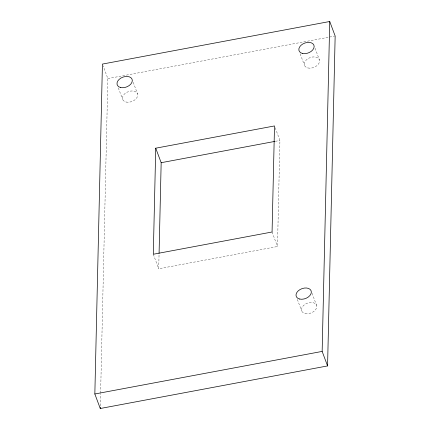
<?xml version="1.0" encoding="UTF-8"?>
<svg xmlns="http://www.w3.org/2000/svg" width="430" height="430" viewBox="0 0 430 430"><rect width="100%" height="100%" fill="white"/><g stroke="black" fill="none" stroke-linecap="round" stroke-linejoin="round"><path stroke-width="0.32" stroke-dasharray="2.15 1.61" d="M100.324 405.818L100.604 393.746M100.62 393.079L107.849 78.582L103.103 65.887M275.184 127.758L279.93 140.454L277.495 246.514L158.724 268.755L159.062 253.99M107.849 78.582L334.502 36.131M275.313 141.32L279.93 140.454M315.066 48.241L319.361 59.727M300.178 53.847L304.472 65.333M312.024 293.228L316.544 305.316M297.361 299.436L301.656 310.922M272.066 232.001L277.495 246.514M133.219 82.302L137.514 93.788M118.331 87.908L122.625 99.394M153.3 254.248L158.724 268.755M305.155 313.572A7.955 5.251 -20.5 0 0 316.77 306.687A7.955 5.251 -20.5 0 0 305.37 304.107A7.955 5.251 -20.5 0 0 305.155 313.572M307.971 67.983A7.955 5.251 -20.5 0 0 319.587 61.092A7.955 5.251 -20.5 0 0 308.192 58.518A7.955 5.251 -20.5 0 0 307.971 67.983M126.124 102.039A7.955 5.251 -20.5 0 0 137.74 95.154A7.955 5.251 -20.5 0 0 126.345 92.574A7.955 5.251 -20.5 0 0 126.124 102.039"/><path stroke-width="0.64" d="M94.842 393.993L102.426 64.075L329.735 21.5L335.158 36.007L327.574 365.925L100.265 408.5L94.842 393.993L322.151 351.417L329.735 21.5M100.265 408.5L100.297 407.156M155.735 148.189L153.3 254.248L272.066 232.001L274.507 125.942L155.735 148.189L161.164 162.696L159.078 253.318M161.164 162.696L274.652 141.443M322.151 351.417L327.574 365.925M299.731 299.065A7.955 5.251 -20.5 0 0 311.347 292.174A7.955 5.251 -20.5 0 0 299.946 289.6A7.955 5.251 -20.5 0 0 299.731 299.065M302.548 53.471A7.955 5.251 -20.5 0 0 314.163 46.585A7.955 5.251 -20.5 0 0 302.763 44.005A7.955 5.251 -20.5 0 0 302.548 53.471M120.701 87.532A7.955 5.251 -20.5 0 0 132.316 80.641A7.955 5.251 -20.5 0 0 120.916 78.067A7.955 5.251 -20.5 0 0 120.701 87.532"/></g></svg>
